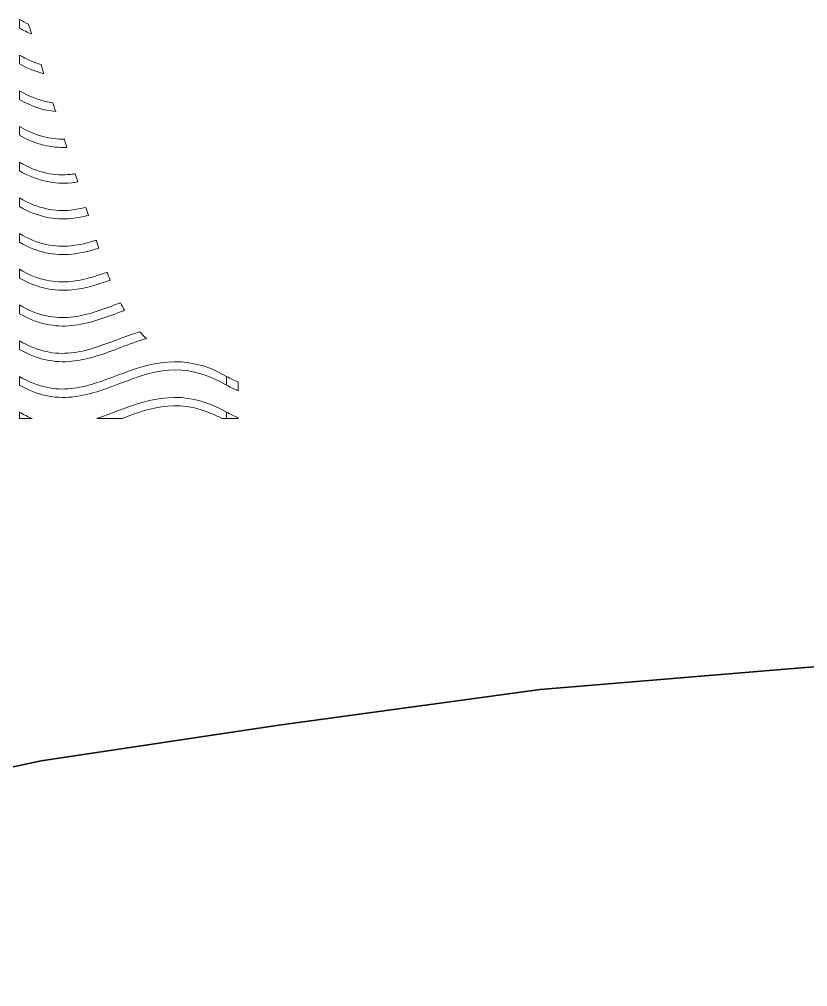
# Model space of a CAD drawing. Header units: inches. Extents: x -34 to 197, y 103 to 243.
# Drawn here: x 27.09 to 44.64, y 106.29 to 127.83 of the extents above; entities that cross this region are included whole.
import ezdxf

# ---------------------------------------------------------------- set-up
doc = ezdxf.new("R2010")
doc.units = ezdxf.units.IN
doc.header["$MEASUREMENT"] = 0
doc.layers.add('Outer Wallet', color=7, linetype='Continuous', true_color=0xffffff)

msp = doc.modelspace()

# ---------------------------------------------------------------- linework, layer by layer
at = {"layer": 'Outer Wallet', "color": 1, "lineweight": 35, "true_color": 0xff0000}
msp.add_lwpolyline([(45.033, 113.433), (38.683, 112.903), (32.862, 112.11), (27.57, 111.316), (20.162, 109.728), (11.166, 107.876), (3.758, 106.289)], dxfattribs=at)
at = {"layer": 'Outer Wallet', "color": 7, "lineweight": 9, "true_color": 0xffffff}
for points, knots in [([(27.087, 127.633), (27.18, 127.581), (27.269, 127.539), (27.359, 127.503), (27.336, 127.576), (27.313, 127.649), (27.29, 127.723), (27.224, 127.754), (27.157, 127.788), (27.087, 127.828), (27.087, 127.828), (27.087, 127.633), (27.087, 127.633)], [0, 0, 0, 0, 1, 1, 1, 2, 2, 2, 3, 3, 3, 4, 4, 4, 4]), ([(27.087, 126.838), (27.276, 126.733), (27.457, 126.662), (27.634, 126.618), (27.613, 126.686), (27.592, 126.753), (27.571, 126.821), (27.417, 126.866), (27.257, 126.934), (27.087, 127.033), (27.087, 127.033), (27.087, 126.838), (27.087, 126.838)], [0, 0, 0, 0, 1, 1, 1, 2, 2, 2, 3, 3, 3, 4, 4, 4, 4]), ([(27.087, 126.043), (27.369, 125.886), (27.633, 125.803), (27.896, 125.779), (27.876, 125.843), (27.856, 125.906), (27.836, 125.97), (27.603, 126), (27.357, 126.081), (27.087, 126.238), (27.087, 126.238), (27.087, 126.043), (27.087, 126.043)], [0, 0, 0, 0, 1, 1, 1, 2, 2, 2, 3, 3, 3, 4, 4, 4, 4]), ([(27.087, 125.248), (27.458, 125.041), (27.799, 124.962), (28.147, 124.977), (28.128, 125.038), (28.108, 125.1), (28.089, 125.162), (27.78, 125.156), (27.456, 125.228), (27.087, 125.443), (27.087, 125.443), (27.087, 125.248), (27.087, 125.248)], [0, 0, 0, 0, 1, 1, 1, 2, 2, 2, 3, 3, 3, 4, 4, 4, 4]), ([(27.087, 124.648), (27.087, 124.648), (27.087, 124.453), (27.087, 124.453), (27.496, 124.226), (27.867, 124.151), (28.253, 124.189), (28.299, 124.193), (28.343, 124.203), (28.388, 124.211), (28.369, 124.271), (28.35, 124.331), (28.331, 124.391), (28.299, 124.387), (28.267, 124.379), (28.234, 124.375), (27.882, 124.341), (27.514, 124.399), (27.087, 124.648)], [0, 0, 0, 0, 1, 1, 1, 2, 2, 2, 3, 3, 3, 4, 4, 4, 5, 5, 5, 6, 6, 6, 6]), ([(27.087, 123.853), (27.087, 123.853), (27.087, 123.658), (27.087, 123.658), (27.496, 123.43), (27.867, 123.356), (28.253, 123.393), (28.381, 123.407), (28.503, 123.432), (28.624, 123.462), (28.605, 123.523), (28.586, 123.582), (28.567, 123.642), (28.457, 123.615), (28.347, 123.592), (28.234, 123.58), (27.882, 123.546), (27.514, 123.604), (27.087, 123.853)], [0, 0, 0, 0, 1, 1, 1, 2, 2, 2, 3, 3, 3, 4, 4, 4, 5, 5, 5, 6, 6, 6, 6]), ([(27.087, 123.058), (27.087, 123.058), (27.087, 122.863), (27.087, 122.863), (27.496, 122.635), (27.867, 122.56), (28.253, 122.599), (28.462, 122.619), (28.66, 122.67), (28.854, 122.731), (28.834, 122.79), (28.815, 122.85), (28.795, 122.911), (28.61, 122.852), (28.424, 122.804), (28.234, 122.786), (27.882, 122.751), (27.514, 122.809), (27.087, 123.058)], [0, 0, 0, 0, 1, 1, 1, 2, 2, 2, 3, 3, 3, 4, 4, 4, 5, 5, 5, 6, 6, 6, 6]), ([(27.087, 122.263), (27.087, 122.263), (27.087, 122.068), (27.087, 122.068), (27.496, 121.84), (27.867, 121.766), (28.253, 121.804), (28.555, 121.833), (28.835, 121.924), (29.11, 122.024), (29.086, 122.082), (29.064, 122.14), (29.04, 122.201), (28.772, 122.103), (28.508, 122.017), (28.234, 121.991), (27.882, 121.955), (27.514, 122.014), (27.087, 122.263)], [0, 0, 0, 0, 1, 1, 1, 2, 2, 2, 3, 3, 3, 4, 4, 4, 5, 5, 5, 6, 6, 6, 6]), ([(27.087, 121.468), (27.087, 121.468), (27.087, 121.273), (27.087, 121.273), (27.496, 121.045), (27.867, 120.97), (28.253, 121.009), (28.64, 121.047), (28.992, 121.184), (29.342, 121.315), (29.372, 121.327), (29.402, 121.338), (29.432, 121.349), (29.401, 121.404), (29.371, 121.459), (29.34, 121.517), (29.318, 121.509), (29.297, 121.501), (29.275, 121.493), (28.924, 121.361), (28.587, 121.231), (28.234, 121.195), (27.882, 121.161), (27.514, 121.219), (27.087, 121.468)], [0, 0, 0, 0, 1, 1, 1, 2, 2, 2, 3, 3, 3, 4, 4, 4, 5, 5, 5, 6, 6, 6, 7, 7, 7, 8, 8, 8, 8]), ([(28.234, 120.4), (27.882, 120.366), (27.514, 120.424), (27.087, 120.673), (27.087, 120.673), (27.087, 120.477), (27.087, 120.477), (27.496, 120.25), (27.867, 120.176), (28.253, 120.214), (28.64, 120.252), (28.992, 120.389), (29.342, 120.52), (29.534, 120.593), (29.724, 120.664), (29.92, 120.719), (29.869, 120.766), (29.82, 120.816), (29.772, 120.87), (29.602, 120.819), (29.437, 120.759), (29.275, 120.698), (28.924, 120.566), (28.587, 120.435), (28.234, 120.4)], [0, 0, 0, 0, 1, 1, 1, 2, 2, 2, 3, 3, 3, 4, 4, 4, 5, 5, 5, 6, 6, 6, 7, 7, 7, 8, 8, 8, 8]), ([(31.701, 119.879), (30.741, 120.433), (29.976, 120.166), (29.275, 119.903), (28.924, 119.771), (28.587, 119.64), (28.234, 119.606), (27.882, 119.571), (27.514, 119.629), (27.087, 119.878), (27.087, 119.878), (27.087, 119.683), (27.087, 119.683), (27.496, 119.456), (27.867, 119.381), (28.253, 119.418), (28.64, 119.457), (28.992, 119.594), (29.342, 119.726), (30.041, 119.988), (30.713, 120.253), (31.701, 119.684), (31.701, 119.684), (31.701, 119.879), (31.701, 119.879)], [0, 0, 0, 0, 1, 1, 1, 2, 2, 2, 3, 3, 3, 4, 4, 4, 5, 5, 5, 6, 6, 6, 7, 7, 7, 8, 8, 8, 8]), ([(31.701, 119.683), (31.789, 119.634), (31.875, 119.593), (31.96, 119.558), (31.96, 119.558), (31.96, 119.748), (31.96, 119.748), (31.876, 119.784), (31.79, 119.826), (31.701, 119.878), (31.701, 119.878), (31.701, 119.683), (31.701, 119.683)], [0, 0, 0, 0, 1, 1, 1, 2, 2, 2, 3, 3, 3, 4, 4, 4, 4]), ([(31.701, 119.084), (30.741, 119.639), (29.976, 119.371), (29.275, 119.108), (29.119, 119.049), (28.965, 118.992), (28.811, 118.942), (28.811, 118.942), (29.373, 118.942), (29.373, 118.942), (30.037, 119.191), (30.681, 119.429), (31.601, 118.942), (31.601, 118.942), (31.701, 118.942), (31.701, 118.942), (31.701, 118.942), (31.701, 119.084), (31.701, 119.084)], [0, 0, 0, 0, 1, 1, 1, 2, 2, 2, 3, 3, 3, 4, 4, 4, 5, 5, 5, 6, 6, 6, 6]), ([(27.087, 119.084), (27.087, 119.084), (27.087, 118.942), (27.087, 118.942), (27.087, 118.942), (27.37, 118.942), (27.37, 118.942), (27.279, 118.98), (27.185, 119.026), (27.087, 119.084)], [0, 0, 0, 0, 1, 1, 1, 2, 2, 2, 3, 3, 3, 3]), ([(31.96, 118.953), (31.876, 118.989), (31.79, 119.031), (31.701, 119.084), (31.701, 119.084), (31.701, 118.942), (31.701, 118.942), (31.701, 118.942), (31.96, 118.942), (31.96, 118.942), (31.96, 118.942), (31.96, 118.953), (31.96, 118.953)], [0, 0, 0, 0, 1, 1, 1, 2, 2, 2, 3, 3, 3, 4, 4, 4, 4])]:
    msp.add_open_spline(points, degree=3, knots=knots, dxfattribs=at)

doc.saveas('drawing.dxf')
